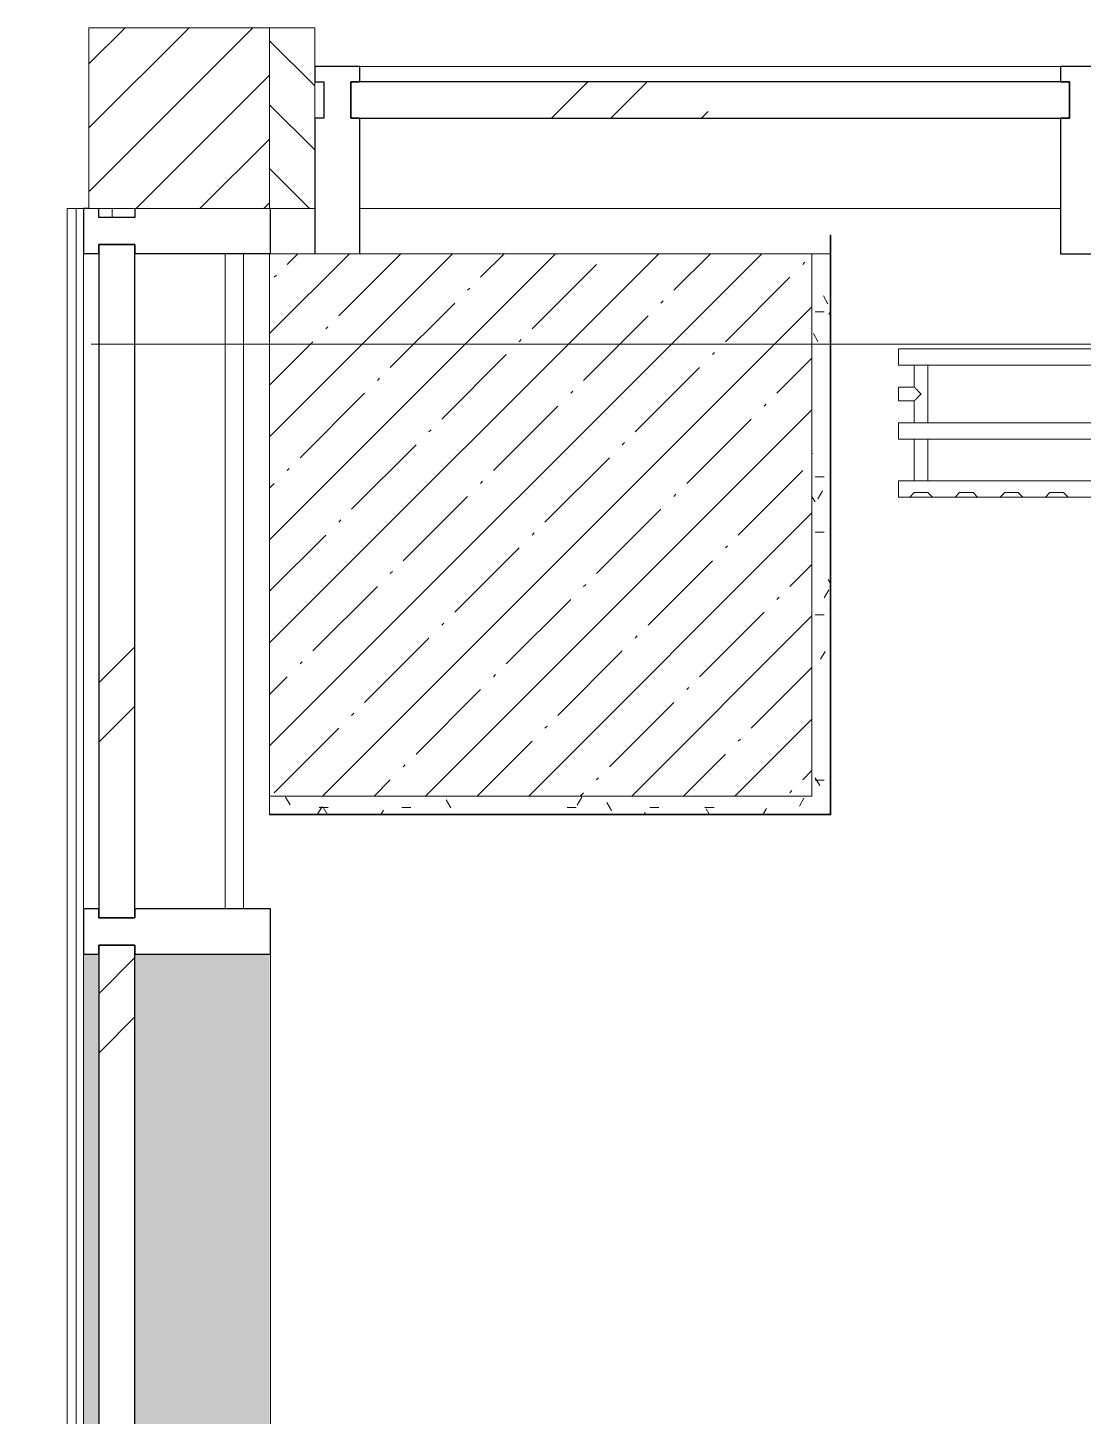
# Model space of a CAD drawing. Header units: millimetres. Extents: x -3724 to 231642, y -8553 to 29017.
# Drawn here: x 3793 to 4960, y 25814 to 27350 of the extents above; entities that cross this region are included whole.
import ezdxf

# ---------------------------------------------------------------- set-up
doc = ezdxf.new("R2010")
doc.units = ezdxf.units.MM
doc.linetypes.add('Осевая', pattern=[3175, 635, -476.25, 1587.5, -476.25])
for name, color, linetype, lineweight in [('A-GLAZ-CURT', 7, 'Continuous', 9), ('A-GLAZ-CURT-1', 7, 'Continuous', 25), ('A-GLAZ-CWMG', 7, 'Continuous', 9), ('A-GLAZ-CWMG-1', 7, 'Continuous', 25), ('A-WALL', 7, 'Continuous', 9), ('I-WALL', 7, 'Continuous', 9), ('S-COLS', 7, 'Continuous', 9), ('Оси-2', 7, 'Осевая', 9)]:
    doc.layers.add(name, color=color, linetype=linetype, lineweight=lineweight)
for name, color, linetype, lineweight, true_color in [('A-WALL-1', 9, 'Continuous', 9, 0x808080), ('A-WALL-FNSH-1', 9, 'Continuous', 9, 0x808080), ('M-EQPM-1', 7, 'Continuous', 9, 0xb2b2b2)]:
    doc.layers.add(name, color=color, linetype=linetype, lineweight=lineweight, true_color=true_color)
pattern_1 = [(0, (0, 0), (121.92, 30.48), [10.058, -81.382, 10.058, -81.382, -487.68]), (0, (0, 0), (121.92, 30.48), [-182.88, 10.058, -172.822, 10.058, -81.382, -213.36]), (0, (0, 0), (121.92, 30.48), [-457.2, 10.058, -50.902, 10.058, -142.342]), (120, (45.72, 15.24), (-87.356454, 90.345817), [10.058, -81.382, 10.058, -81.382, -487.68]), (120, (45.72, 15.24), (-87.356454, 90.345817), [-182.88, 10.058, -172.822, 10.058, -81.382, -213.36]), (120, (45.72, 15.24), (-87.356454, 90.345817), [-457.2, 10.058, -50.902, 10.058, -142.342]), (240, (60.96, 76.2), (-34.563546, -120.825817), [10.058, -81.382, 10.058, -81.382, -487.68]), (240, (60.96, 76.2), (-34.563546, -120.825817), [-182.88, 10.058, -172.822, 10.058, -81.382, -213.36]), (240, (60.96, 76.2), (-34.563546, -120.825817), [-457.2, 10.058, -50.902, 10.058, -142.342])]

# ---------------------------------------------------------------- blocks, each defined once
blk = doc.blocks.new('Системная панель - Стекло - 40мм-23999081-План расстановки мебели и оборудования 1 этажа в осях 1-12')
at = {"layer": 'A-GLAZ-CURT'}
h = blk.add_hatch(dxfattribs=at)
h.set_pattern_fill('FP_13', color=256, style=0, pattern_type=2)
h.set_pattern_definition([(135, (26637.62, -3971.1), (-282.843, -282.843), [200, -600]), (135, (26737.62, -4171.1), (-282.843, -282.843), [600, -200]), (135, (26837.62, -3771.1), (-282.843, -282.843), [200, -600])])
h.paths.add_polyline_path([(372.5, 40), (-372.5, 40), (-372.5, 0), (372.5, 0), (372.5, 15)])
at = {"layer": 'A-GLAZ-CURT-1'}
for p, q in [((372.5, 40), (-372.5, 40)), ((-372.5, 40), (-372.5, 0)), ((372.5, 0), (372.5, 40)), ((-372.5, 0), (372.5, 0))]:
    blk.add_line(p, q, dxfattribs=at)
blk = doc.blocks.new('Прямоугольный импост - Импост структурный с накладкой - 160мм-22858573-План расстановки мебели и оборудования 1 этажа в осях 1-12')
at = {"layer": 'A-GLAZ-CWMG'}
for p, q in [((3854.1, 26375.1), (3854.1, 27100.1)), ((4011.1, 26375.1), (4011.1, 27100.1))]:
    blk.add_line(p, q, dxfattribs=at)
blk = doc.blocks.new('Прямоугольный импост - Импост структурный с накладкой - 190мм-22862231-План расстановки мебели и оборудования 1 этажа в осях 1-12')
at = {"layer": 'A-GLAZ-CWMG-1'}
for p, q in [((0, 17), (-50, 17)), ((-50, 17), (-50, 0)), ((0, 11.1), (0, 17)), ((-50, 0), (-40, 0)), ((-40, 0), (-40, -40)), ((-10, -40), (-10, 0)), ((-10, 0), (-0.1, 0)), ((-40, -40), (-50, -40)), ((-50, -40), (-50, -190)), ((-0.1, -40), (-10, -40)), ((-50, -190), (0, -190))]:
    blk.add_line(p, q, dxfattribs=at)
blk = doc.blocks.new('Системная панель - Стекло - 40мм-22856066-План расстановки мебели и оборудования 1 этажа в осях 1-12')
at = {"layer": 'A-GLAZ-CURT'}
h = blk.add_hatch(dxfattribs=at)
h.set_pattern_fill('FP_21', color=256, style=0, pattern_type=2)
h.set_pattern_definition([(45, (-4647.5, -27190), (-282.843, 282.843), [200, -600]), (45, (-4847.5, -27290), (-282.843, 282.843), [600, -200]), (45, (-4447.5, -27390), (-282.843, 282.843), [200, -600])])
h.paths.add_polyline_path([(-387.5, -40), (397.5, -40), (397.5, 0), (-397.5, 0), (-397.5, -40)])
at = {"layer": 'A-GLAZ-CURT-1'}
for p, q in [((397.5, 0), (-397.5, 0)), ((-397.5, 0), (-397.5, -40)), ((397.5, -40), (397.5, 0)), ((-397.5, -40), (397.5, -40))]:
    blk.add_line(p, q, dxfattribs=at)
blk = doc.blocks.new('Прямоугольный импост - Импост структурный с накладкой - 160мм-22794257-План расстановки мебели и оборудования 1 этажа в осях 1-12')
at = {"layer": 'A-GLAZ-CWMG'}
for p, q in [((4935, 27307), (4160, 27307)), ((4935, 27150), (4160, 27150))]:
    blk.add_line(p, q, dxfattribs=at)
blk = doc.blocks.new('Прямоугольный импост - Импост структурный с накладкой - 190мм-20153675-План расстановки мебели и оборудования 1 этажа в осях 1-12')
at = {"layer": 'A-GLAZ-CWMG-1'}
for p, q in [((-50, 190), (-50, 40)), ((0, 40), (0, 190)), ((-50, 40), (-40, 40)), ((-40, 40), (-40, 0)), ((-10, 0), (-10, 40)), ((-10, 40), (0, 40)), ((-40, 0), (-50, 0)), ((-50, 0), (-50, -17)), ((0, 0), (-10, 0)), ((0, -17), (0, 0)), ((-50, -17), (0, -17))]:
    blk.add_line(p, q, dxfattribs=at)
blk = doc.blocks.new('Прямоугольный импост - Импост структурный с накладкой - 190мм-20153693-План расстановки мебели и оборудования 1 этажа в осях 1-12')
at = {"layer": 'A-GLAZ-CWMG-1'}
for p, q in [((-25, 40), (-25, 190)), ((-25, 190), (25, 190)), ((25, 190), (25, 40)), ((-15, 40), (-25, 40)), ((-15, 0), (-15, 40)), ((15, 40), (15, 0)), ((25, 40), (15, 40)), ((-25, -17), (-25, 0)), ((-25, 0), (-15, 0)), ((15, 0), (25, 0)), ((25, 0), (25, -17)), ((25, -17), (-25, -17))]:
    blk.add_line(p, q, dxfattribs=at)
blk = doc.blocks.new('BSC_Колонна _Прямоугольная - 200х200-22401950-План расстановки мебели и оборудования 1 этажа в осях 1-12')
at = {"layer": 'S-COLS'}
h = blk.add_hatch(dxfattribs=at)
h.set_pattern_fill('FP_66', color=256, style=0, pattern_type=2)
h.set_pattern_definition([(45, (-3960, -27250), (-35.35534, 35.35534), [])])
h.paths.add_polyline_path([(-48.9, -100), (100, -100), (100, 100), (-100, 100), (-98.9, -100), (-73.9, -100)])
for p, q in [((100, 100), (-100, 100)), ((-100, 100), (-100, -100)), ((100, -100), (100, 100)), ((-100, -100), (100, -100))]:
    blk.add_line(p, q, dxfattribs=at)
blk = doc.blocks.new('Системная панель - Стекло - 40мм-V45-План расстановки мебели и оборудования 1 этажа в осях 1-12')
at = {"layer": 'A-GLAZ-CURT'}
h = blk.add_hatch(dxfattribs=at)
h.set_pattern_fill('FP_68', color=256, style=0, pattern_type=2)
h.set_pattern_definition([(135, (25850.12, -3971.1), (-282.843, -282.843), [200, -600]), (135, (25950.12, -4171.1), (-282.843, -282.843), [600, -200]), (135, (26050.12, -3771.1), (-282.843, -282.843), [200, -600])])
h.paths.add_polyline_path([(385, 40), (-385, 40), (-385, 0), (385, 0), (385, 15)])
at = {"layer": 'A-GLAZ-CURT-1'}
for p, q in [((385, 40), (-385, 40)), ((-385, 40), (-385, 0)), ((385, 0), (385, 40)), ((-385, 0), (385, 0))]:
    blk.add_line(p, q, dxfattribs=at)
blk = doc.blocks.new('Прямоугольный импост - Импост структурный с накладкой - 190мм-V46-План расстановки мебели и оборудования 1 этажа в осях 1-12')
at = {"layer": 'A-GLAZ-CWMG'}
for points in [[(3854.1, 25575.1), (3871.1, 25575.1), (3871.1, 26325.1), (3854.1, 26325.1)], [(4060, 25575.1), (4060, 26325.1), (3911.1, 26325.1), (3911.1, 25575.1), (4031.1, 25575.1)]]:
    blk.add_hatch(color=256, dxfattribs=at).paths.add_polyline_path(points)
for p, q in [((3854.1, 25575.1), (3854.1, 26325.1)), ((4061.1, 25770), (4061.1, 26325.1))]:
    blk.add_line(p, q, dxfattribs=at)
blk = doc.blocks.new('Прямоугольный импост - Импост структурный с накладкой - 190мм-22862219-План расстановки мебели и оборудования 1 этажа в осях 1-12')
at = {"layer": 'A-GLAZ-CWMG-1'}
for p, q in [((-25, 0), (-25, 17)), ((-25, 17), (25, 17)), ((25, 17), (25, 0)), ((-15, 0), (-25, 0)), ((-15, -40), (-15, 0)), ((25, 0), (15, 0)), ((15, 0), (15, -40)), ((-25, -190), (-25, -40)), ((-25, -40), (-15, -40)), ((15, -40), (25, -40)), ((25, -40), (25, -190)), ((25, -190), (-25, -190))]:
    blk.add_line(p, q, dxfattribs=at)
blk = doc.blocks.new('BSC_Колонна _Прямоугольная - 600х600-V49-План расстановки мебели и оборудования 1 этажа в осях 1-12')
at = {"layer": 'S-COLS'}
h = blk.add_hatch(dxfattribs=at)
h.set_pattern_fill('FP_73', color=256, style=0, pattern_type=2)
h.set_pattern_definition([(45, (-4360, -26800), (-57.02463, 57.02463), []), (45, (-4302.975, -26800), (-57.02463, 57.02463), [100.806, -20.161, 3.353, -16.808])])
h.paths.add_polyline_path([(300, -300), (300, 300), (-300, 300), (-300, -300), (203.4, -300)])
for p, q in [((300, 300), (-300, 300)), ((-300, 300), (-300, -300)), ((300, -300), (300, 300)), ((-300, -300), (300, -300))]:
    blk.add_line(p, q, dxfattribs=at)
blk = doc.blocks.new('Прямоугольный импост - Импост структурный с накладкой - 170мм-23186685-План расстановки мебели и оборудования 1 этажа в осях 1-12')
at = {"layer": 'A-GLAZ-CWMG'}
for p, q in [((3836.1, 27150.1), (3846.1, 27150.1)), ((3836.1, 20672.1), (3836.1, 27150.1)), ((3846.1, 27150.1), (3854.1, 27150.1)), ((3846.1, 20672.1), (3846.1, 27150.1)), ((3886.1, 27140.1), (3886.1, 27150))]:
    blk.add_line(p, q, dxfattribs=at)
blk = doc.blocks.new('Прямоугольный импост - Импост структурный с накладкой - 170мм-23186686-План расстановки мебели и оборудования 1 этажа в осях 1-12')
at = {"layer": 'A-GLAZ-CWMG'}
blk.add_line((4031.1, 27100.1), (4031.1, 26375.1), dxfattribs=at)
blk = doc.blocks.new('radiator_prado_classic_z_tip_30_po exemplyaru - Classic Z Тип 30-500-V128-План расстановки мебели и оборудования 1 этажа в осях 1-12')
at = {"layer": 'M-EQPM-1'}
for p, q in [((1800, 228), (0, 228)), ((1587.5, 228), (1612.5, 228)), ((1612.5, 228), (1637.5, 228)), ((1637.5, 228), (1612.5, 228)), ((1612.5, 228), (1637.5, 228)), ((1612.5, 228), (1617.5, 223)), ((1612.5, 228), (1617.5, 223)), ((1632.5, 223), (1617.5, 223)), ((1617.5, 223), (1632.5, 223)), ((1632.5, 223), (1637.5, 228)), ((1637.5, 228), (1632.5, 223)), ((1637.5, 228), (1662.5, 228)), ((1662.5, 228), (1687.5, 228)), ((1687.5, 228), (1662.5, 228)), ((1662.5, 228), (1687.5, 228)), ((1662.5, 228), (1667.5, 223)), ((1662.5, 228), (1667.5, 223)), ((1682.5, 223), (1667.5, 223)), ((1667.5, 223), (1682.5, 223)), ((1682.5, 223), (1687.5, 228)), ((1687.5, 228), (1682.5, 223)), ((1687.5, 228), (1712.5, 228)), ((1712.5, 228), (1737.5, 228)), ((1737.5, 228), (1712.5, 228)), ((1712.5, 228), (1737.5, 228)), ((1712.5, 228), (1717.5, 223)), ((1712.5, 228), (1717.5, 223)), ((1732.5, 223), (1717.5, 223)), ((1717.5, 223), (1732.5, 223)), ((1732.5, 223), (1737.5, 228)), ((1737.5, 228), (1732.5, 223)), ((1737.5, 228), (1762.5, 228)), ((1762.5, 228), (1787.5, 228)), ((1787.5, 228), (1762.5, 228)), ((1762.5, 228), (1787.5, 228)), ((1762.5, 228), (1767.5, 223)), ((1762.5, 228), (1767.5, 223)), ((1782.5, 223), (1767.5, 223)), ((1767.5, 223), (1782.5, 223)), ((1782.5, 223), (1787.5, 228)), ((1787.5, 228), (1782.5, 223)), ((1787.5, 228), (1800, 228)), ((1800, 210), (1800, 228)), ((1800, 228), (1800, 210)), ((0, 210), (1800, 210)), ((1767.5, 210), (32.5, 210)), ((1767.5, 210), (1767.5, 164)), ((1767.5, 210), (1767.5, 164)), ((1782.5, 210), (1767.5, 210)), ((1767.5, 210), (1782.5, 210)), ((1769.7, 210), (1767.5, 210)), ((1767.5, 210), (1782.5, 210)), ((1781.5, 210), (1768.5, 210)), ((1782.5, 210), (1769.7, 210)), ((1782.5, 164), (1782.5, 210)), ((1782.5, 164), (1782.5, 210)), ((1800, 210), (1782.5, 210)), ((1800, 164), (0, 164)), ((32.5, 164), (1767.5, 164)), ((1782.5, 164), (1767.5, 164)), ((1767.5, 164), (1782.5, 164)), ((1782.5, 164), (1767.5, 164)), ((1767.5, 164), (1769.7, 164)), ((1768.5, 164), (1781.5, 164)), ((1769.7, 164), (1771.2, 164)), ((1771.2, 164), (1776.9, 164)), ((1776.9, 164), (1778.7, 164)), ((1778.7, 164), (1782.5, 164)), ((1782.5, 164), (1800, 164)), ((1800, 146), (1800, 164)), ((1800, 164), (1800, 146)), ((0, 146), (1800, 146)), ((1767.5, 146), (32.5, 146)), ((1767.5, 146), (1767.5, 82)), ((1767.5, 146), (1767.5, 82)), ((1767.5, 146), (1776.9, 146)), ((1782.5, 146), (1767.5, 146)), ((1767.5, 146), (1782.5, 146)), ((1769.7, 146), (1767.5, 146)), ((1781.5, 146), (1768.5, 146)), ((1782.5, 146), (1769.7, 146)), ((1776.9, 146), (1782.5, 146)), ((1782.5, 121.5), (1782.5, 146)), ((1782.5, 121.5), (1782.5, 146)), ((1800, 146), (1782.5, 146)), ((1800, 121.5), (1782.5, 121.5)), ((1800, 121.5), (1782.5, 121.5)), ((1800, 121.5), (1800, 106.5)), ((1800, 121.2), (1800, 121.5)), ((1800, 121.5), (1800, 121.2)), ((1800, 121.2), (1800, 121.5)), ((1800, 106.8), (1800, 121.2)), ((1800, 121.2), (1800, 106.8)), ((1800, 106.8), (1800, 121.2)), ((1782.5, 82), (1782.5, 106.5)), ((1782.5, 106.5), (1800, 106.5)), ((1782.5, 82), (1782.5, 106.5)), ((1782.5, 106.5), (1800, 106.5)), ((1800, 106.5), (1800, 106.8)), ((1800, 106.8), (1800, 106.5)), ((1800, 106.5), (1800, 106.8)), ((1800, 82), (0, 82)), ((32.5, 82), (1767.5, 82)), ((1773.1, 82), (1767.5, 82)), ((1767.5, 82), (1782.5, 82)), ((1782.5, 82), (1767.5, 82)), ((1767.5, 82), (1780.3, 82)), ((1768.5, 82), (1781.5, 82)), ((1776.9, 82), (1773.1, 82)), ((1778.7, 82), (1776.9, 82)), ((1780.3, 82), (1778.7, 82)), ((1782.5, 82), (1780.3, 82)), ((1780.3, 82), (1781.5, 82)), ((1781.5, 82), (1782.5, 82)), ((1782.5, 82), (1800, 82)), ((1800, 64), (1800, 82)), ((1800, 82), (1800, 64)), ((1800, 64), (0, 64)), ((0, 64), (1800, 64))]:
    blk.add_line(p, q, dxfattribs=at)
for points, knots in [([(1775, 114), (1775.5, 114.5), (1776.4, 115.4), (1777.6, 116.6), (1778.4, 117.4), (1778.9, 117.9), (1779.2, 118.2), (1779.5, 118.5), (1779.8, 118.8), (1780.1, 119.2), (1780.4, 119.4), (1780.7, 119.7), (1781, 120), (1781.3, 120.3), (1781.5, 120.5), (1781.7, 120.7), (1781.9, 120.9), (1782.1, 121.1), (1782.2, 121.2), (1782.3, 121.3), (1782.5, 121.5), (1782.5, 121.5), (1782.5, 121.5)], [0, 0, 0, 0, 0.142857, 0.285714, 0.357143, 0.392857, 0.428571, 0.464286, 0.5, 0.535714, 0.571429, 0.607143, 0.642857, 0.678571, 0.714286, 0.75, 0.785714, 0.821429, 0.857143, 0.892857, 0.928571, 1, 1, 1, 1]), ([(1782.5, 106.5), (1782.5, 106.5), (1782.5, 106.5), (1782.3, 106.7), (1782.2, 106.8), (1782.1, 106.9), (1781.9, 107.1), (1781.7, 107.3), (1781.5, 107.5), (1781.3, 107.7), (1781, 108), (1780.7, 108.3), (1780.4, 108.6), (1780.1, 108.8), (1779.7, 109.3), (1779.3, 109.7), (1778.9, 110.1), (1778.4, 110.6), (1777.6, 111.4), (1776.4, 112.6), (1775.5, 113.5), (1775, 114)], [0, 0, 0, 0, 0.071429, 0.107143, 0.142857, 0.178571, 0.214286, 0.25, 0.285714, 0.321429, 0.357143, 0.392857, 0.428571, 0.464286, 0.5, 0.571429, 0.607143, 0.642857, 0.714286, 0.857143, 1, 1, 1, 1]), ([(1782.2, 121.2), (1782.2, 121.2), (1782.1, 121.1), (1781.9, 120.9), (1781.7, 120.7), (1781.5, 120.5), (1781.3, 120.3), (1781, 120), (1780.7, 119.7), (1780.4, 119.4), (1780.1, 119.2), (1779.7, 118.7), (1779.3, 118.3), (1778.9, 117.9), (1778.4, 117.4), (1777.6, 116.6), (1776.9, 115.9), (1776.4, 115.4)], [0.1428571, 0.1428571, 0.1428571, 0.1428571, 0.1785714, 0.2142857, 0.25, 0.2857143, 0.3214286, 0.3571429, 0.3928571, 0.4285714, 0.4642857, 0.5, 0.5714286, 0.6071429, 0.6428571, 0.7142857, 0.8571429, 0.8571429, 0.8571429, 0.8571429]), ([(1782.2, 121.2), (1782.2, 121.2), (1782.1, 121.1), (1781.9, 120.9), (1781.7, 120.7), (1781.5, 120.5), (1781.3, 120.3), (1781, 120), (1780.7, 119.7), (1780.4, 119.4), (1780.1, 119.2), (1779.7, 118.7), (1779.3, 118.3), (1778.9, 117.9), (1778.4, 117.4), (1777.6, 116.6), (1776.9, 115.9), (1776.4, 115.4)], [0.1428571, 0.1428571, 0.1428571, 0.1428571, 0.1785714, 0.2142857, 0.25, 0.2857143, 0.3214286, 0.3571429, 0.3928571, 0.4285714, 0.4642857, 0.5, 0.5714286, 0.6071429, 0.6428571, 0.7142857, 0.8571429, 0.8571429, 0.8571429, 0.8571429]), ([(1776.4, 115.4), (1776.9, 115.9), (1777.6, 116.6), (1778.4, 117.4), (1778.9, 117.9), (1779.2, 118.2), (1779.5, 118.5), (1779.8, 118.8), (1780.1, 119.2), (1780.4, 119.4), (1780.7, 119.7), (1781, 120), (1781.3, 120.3), (1781.5, 120.5), (1781.7, 120.7), (1781.9, 120.9), (1782.1, 121.1), (1782.2, 121.2), (1782.2, 121.2)], [0.1428571, 0.1428571, 0.1428571, 0.1428571, 0.2857143, 0.3571429, 0.3928571, 0.4285714, 0.4642857, 0.5, 0.5357143, 0.5714286, 0.6071429, 0.6428571, 0.6785714, 0.7142857, 0.75, 0.7857143, 0.8214286, 0.8571429, 0.8571429, 0.8571429, 0.8571429]), ([(1777.9, 111.1), (1778.1, 110.9), (1778.4, 110.6), (1778.9, 110.1), (1779.2, 109.8), (1779.5, 109.5), (1779.8, 109.2), (1780.1, 108.8), (1780.4, 108.6), (1780.7, 108.3), (1781, 108), (1781.3, 107.7), (1781.5, 107.5), (1781.7, 107.3), (1781.9, 107.1), (1782.1, 106.9), (1782.2, 106.8), (1782.2, 106.8)], [0.2857143, 0.2857143, 0.2857143, 0.2857143, 0.3571429, 0.3928571, 0.4285714, 0.4642857, 0.5, 0.5357143, 0.5714286, 0.6071429, 0.6428571, 0.6785714, 0.7142857, 0.75, 0.7857143, 0.8214286, 0.8571429, 0.8571429, 0.8571429, 0.8571429]), ([(1777.9, 111.1), (1778.1, 110.9), (1778.4, 110.6), (1778.9, 110.1), (1779.2, 109.8), (1779.5, 109.5), (1779.8, 109.2), (1780.1, 108.8), (1780.4, 108.6), (1780.7, 108.3), (1781, 108), (1781.3, 107.7), (1781.5, 107.5), (1781.7, 107.3), (1781.9, 107.1), (1782.1, 106.9), (1782.2, 106.8), (1782.2, 106.8)], [0.2857143, 0.2857143, 0.2857143, 0.2857143, 0.3571429, 0.3928571, 0.4285714, 0.4642857, 0.5, 0.5357143, 0.5714286, 0.6071429, 0.6428571, 0.6785714, 0.7142857, 0.75, 0.7857143, 0.8214286, 0.8571429, 0.8571429, 0.8571429, 0.8571429]), ([(1781.5, 107.5), (1781.4, 107.6), (1781.3, 107.7), (1781, 108), (1780.7, 108.3), (1780.4, 108.6), (1780.1, 108.8), (1779.7, 109.3), (1779.3, 109.7), (1778.9, 110.1), (1778.4, 110.6), (1778.1, 110.9), (1777.9, 111.1)], [0.2857143, 0.2857143, 0.2857143, 0.2857143, 0.3214286, 0.3571429, 0.3928571, 0.4285714, 0.4642857, 0.5, 0.5714286, 0.6071429, 0.6428571, 0.7142857, 0.7142857, 0.7142857, 0.7142857]), ([(1782.5, 121.5), (1782.5, 121.5), (1782.5, 121.5), (1782.3, 121.3), (1782.3, 121.3), (1782.2, 121.2)], [0, 0, 0, 0, 0.0714286, 0.1071429, 0.1428571, 0.1428571, 0.1428571, 0.1428571]), ([(1782.5, 121.5), (1782.5, 121.5), (1782.5, 121.5), (1782.3, 121.3), (1782.3, 121.3), (1782.2, 121.2)], [0, 0, 0, 0, 0.0714286, 0.1071429, 0.1428571, 0.1428571, 0.1428571, 0.1428571]), ([(1782.2, 121.2), (1782.3, 121.3), (1782.3, 121.3), (1782.5, 121.5), (1782.5, 121.5), (1782.5, 121.5)], [0.8571429, 0.8571429, 0.8571429, 0.8571429, 0.8928571, 0.9285714, 1, 1, 1, 1]), ([(1782.2, 106.8), (1782.3, 106.7), (1782.3, 106.7), (1782.5, 106.5), (1782.5, 106.5), (1782.5, 106.5)], [0.8571429, 0.8571429, 0.8571429, 0.8571429, 0.8928571, 0.9285714, 1, 1, 1, 1]), ([(1782.2, 106.8), (1782.3, 106.7), (1782.3, 106.7), (1782.5, 106.5), (1782.5, 106.5), (1782.5, 106.5)], [0.8571429, 0.8571429, 0.8571429, 0.8571429, 0.8928571, 0.9285714, 1, 1, 1, 1]), ([(1782.5, 106.5), (1782.5, 106.5), (1782.5, 106.5), (1782.3, 106.7), (1782.3, 106.7), (1782.2, 106.8)], [0, 0, 0, 0, 0.0714286, 0.1071429, 0.1428571, 0.1428571, 0.1428571, 0.1428571])]:
    blk.add_open_spline(points, degree=3, knots=knots, dxfattribs=at)
for points in [[(1776.4, 115.4), (1776, 115), (1775.5, 114.5), (1775, 114)], [(1776.4, 115.4), (1776, 115), (1775.5, 114.5), (1775, 114)], [(1775, 114), (1775.5, 114.5), (1776, 115), (1776.4, 115.4)], [(1775, 114), (1775.5, 113.5), (1776.4, 112.6), (1777.4, 111.6), (1777.9, 111.1)], [(1775, 114), (1775.5, 113.5), (1776.4, 112.6), (1777.4, 111.6), (1777.9, 111.1)], [(1777.9, 111.1), (1777.4, 111.6), (1776.4, 112.6), (1775.5, 113.5), (1775, 114)], [(1782.2, 106.8), (1782.2, 106.8), (1782.1, 106.9), (1781.9, 107.1), (1781.7, 107.3), (1781.6, 107.4), (1781.5, 107.5)]]:
    blk.add_open_spline(points, degree=3, dxfattribs=at)

msp = doc.modelspace()

# ---------------------------------------------------------------- hatches: boundary and pattern name
at = {"layer": 'A-WALL'}
h = msp.add_hatch(dxfattribs=at)
h.set_pattern_fill('FP_29', color=256, style=0, pattern_type=2)
h.set_pattern_definition([(135, (0, 0), (-35.35534, -35.35534), [])])
h.paths.add_polyline_path([(13690, 27150), (13710, 27150), (13710, 27350), (13460.3, 27350), (13460.3, 27150), (13689, 27150)])
h.paths.add_polyline_path([(4110, 27150), (4110, 27350), (4060, 27350), (4060, 27150)])
at = {"layer": 'I-WALL'}
h = msp.add_hatch(dxfattribs=at)
h.set_pattern_fill('FP_103', color=256, style=0, pattern_type=2)
h.set_pattern_definition(pattern_1)
h.paths.add_polyline_path([(4660, 26500), (4680, 26500), (4680, 27100), (4660, 27100), (4660, 26685)])
h = msp.add_hatch(dxfattribs=at)
h.set_pattern_fill('FP_103', color=256, style=0, pattern_type=2)
h.set_pattern_definition(pattern_1)
h.paths.add_polyline_path([(4660, 26480), (4680, 26480), (4680, 26500), (4060, 26500), (4060, 26480), (4563.4, 26480)])

# ---------------------------------------------------------------- linework, layer by layer
at = {"layer": 'A-WALL-1'}
for p, q in [((4060, 27350), (4110, 27350)), ((4110, 27350), (4110, 27150)), ((4110, 27150), (4060, 27150)), ((4680, 27100), (4660, 27100)), ((4060, 26500), (4060, 26480))]:
    msp.add_line(p, q, dxfattribs=at)
at = {"layer": 'A-WALL-FNSH-1'}
for p, q in [((4680, 27120.5), (4680, 26479)), ((4681, 27120.5), (4680, 27120.5)), ((4681, 26479), (4681, 27120.5)), ((4681, 27100), (4680, 27100)), ((4681, 26480), (4060, 26480)), ((4060, 26480), (4060, 26479)), ((4060, 26479), (4681, 26479))]:
    msp.add_line(p, q, dxfattribs=at)
at = {"layer": 'Оси-2'}
msp.add_line((-423.7, 27000), (31290.5, 27000), dxfattribs=at)

# ---------------------------------------------------------------- block references
at = {"layer": 'A-GLAZ-CURT'}
msp.add_blockref('Системная панель - Стекло - 40мм-22856066-План расстановки мебели и оборудования 1 этажа в осях 1-12', (4547.5, 27290), dxfattribs=at)
at = {"layer": 'A-GLAZ-CURT', "rotation": 269.9999999999999}
for name, p in [('Системная панель - Стекло - 40мм-23999081-План расстановки мебели и оборудования 1 этажа в осях 1-12', (3871.1, 26737.6)), ('Системная панель - Стекло - 40мм-V45-План расстановки мебели и оборудования 1 этажа в осях 1-12', (3871.1, 25950.1))]:
    msp.add_blockref(name, p, dxfattribs=at)
at = {"layer": 'A-GLAZ-CWMG'}
for name, p, rotation in [('Прямоугольный импост - Импост структурный с накладкой - 190мм-20153675-План расстановки мебели и оборудования 1 этажа в осях 1-12', (4110, 27290), 180), ('Прямоугольный импост - Импост структурный с накладкой - 190мм-22862231-План расстановки мебели и оборудования 1 этажа в осях 1-12', (3871.1, 27150.1), 89.99999999999991)]:
    msp.add_blockref(name, p, dxfattribs=dict(at, rotation=rotation))
for name in ['Прямоугольный импост - Импост структурный с накладкой - 160мм-22794257-План расстановки мебели и оборудования 1 этажа в осях 1-12', 'Прямоугольный импост - Импост структурный с накладкой - 170мм-23186685-План расстановки мебели и оборудования 1 этажа в осях 1-12', 'Прямоугольный импост - Импост структурный с накладкой - 160мм-22858573-План расстановки мебели и оборудования 1 этажа в осях 1-12', 'Прямоугольный импост - Импост структурный с накладкой - 170мм-23186686-План расстановки мебели и оборудования 1 этажа в осях 1-12', 'Прямоугольный импост - Импост структурный с накладкой - 190мм-V46-План расстановки мебели и оборудования 1 этажа в осях 1-12']:
    msp.add_blockref(name, (0, 0), dxfattribs=at)
at = {"layer": 'A-GLAZ-CWMG', "extrusion": (0, 0, -1)}
for name, p, rotation in [('Прямоугольный импост - Импост структурный с накладкой - 190мм-20153693-План расстановки мебели и оборудования 1 этажа в осях 1-12', (-4960, 27290), 180), ('Прямоугольный импост - Импост структурный с накладкой - 190мм-22862219-План расстановки мебели и оборудования 1 этажа в осях 1-12', (-3871.1, 26350.1), 270.0000000000001)]:
    msp.add_blockref(name, p, dxfattribs=dict(at, rotation=rotation))
at = {"layer": 'M-EQPM-1', "rotation": 180}
msp.add_blockref('radiator_prado_classic_z_tip_30_po exemplyaru - Classic Z Тип 30-500-V128-План расстановки мебели и оборудования 1 этажа в осях 1-12', (6555.7, 27058.8), dxfattribs=at)
at = {"layer": 'S-COLS'}
for name, p in [('BSC_Колонна _Прямоугольная - 200х200-22401950-План расстановки мебели и оборудования 1 этажа в осях 1-12', (3960, 27250)), ('BSC_Колонна _Прямоугольная - 600х600-V49-План расстановки мебели и оборудования 1 этажа в осях 1-12', (4360, 26800))]:
    msp.add_blockref(name, p, dxfattribs=at)

doc.saveas('drawing.dxf')
